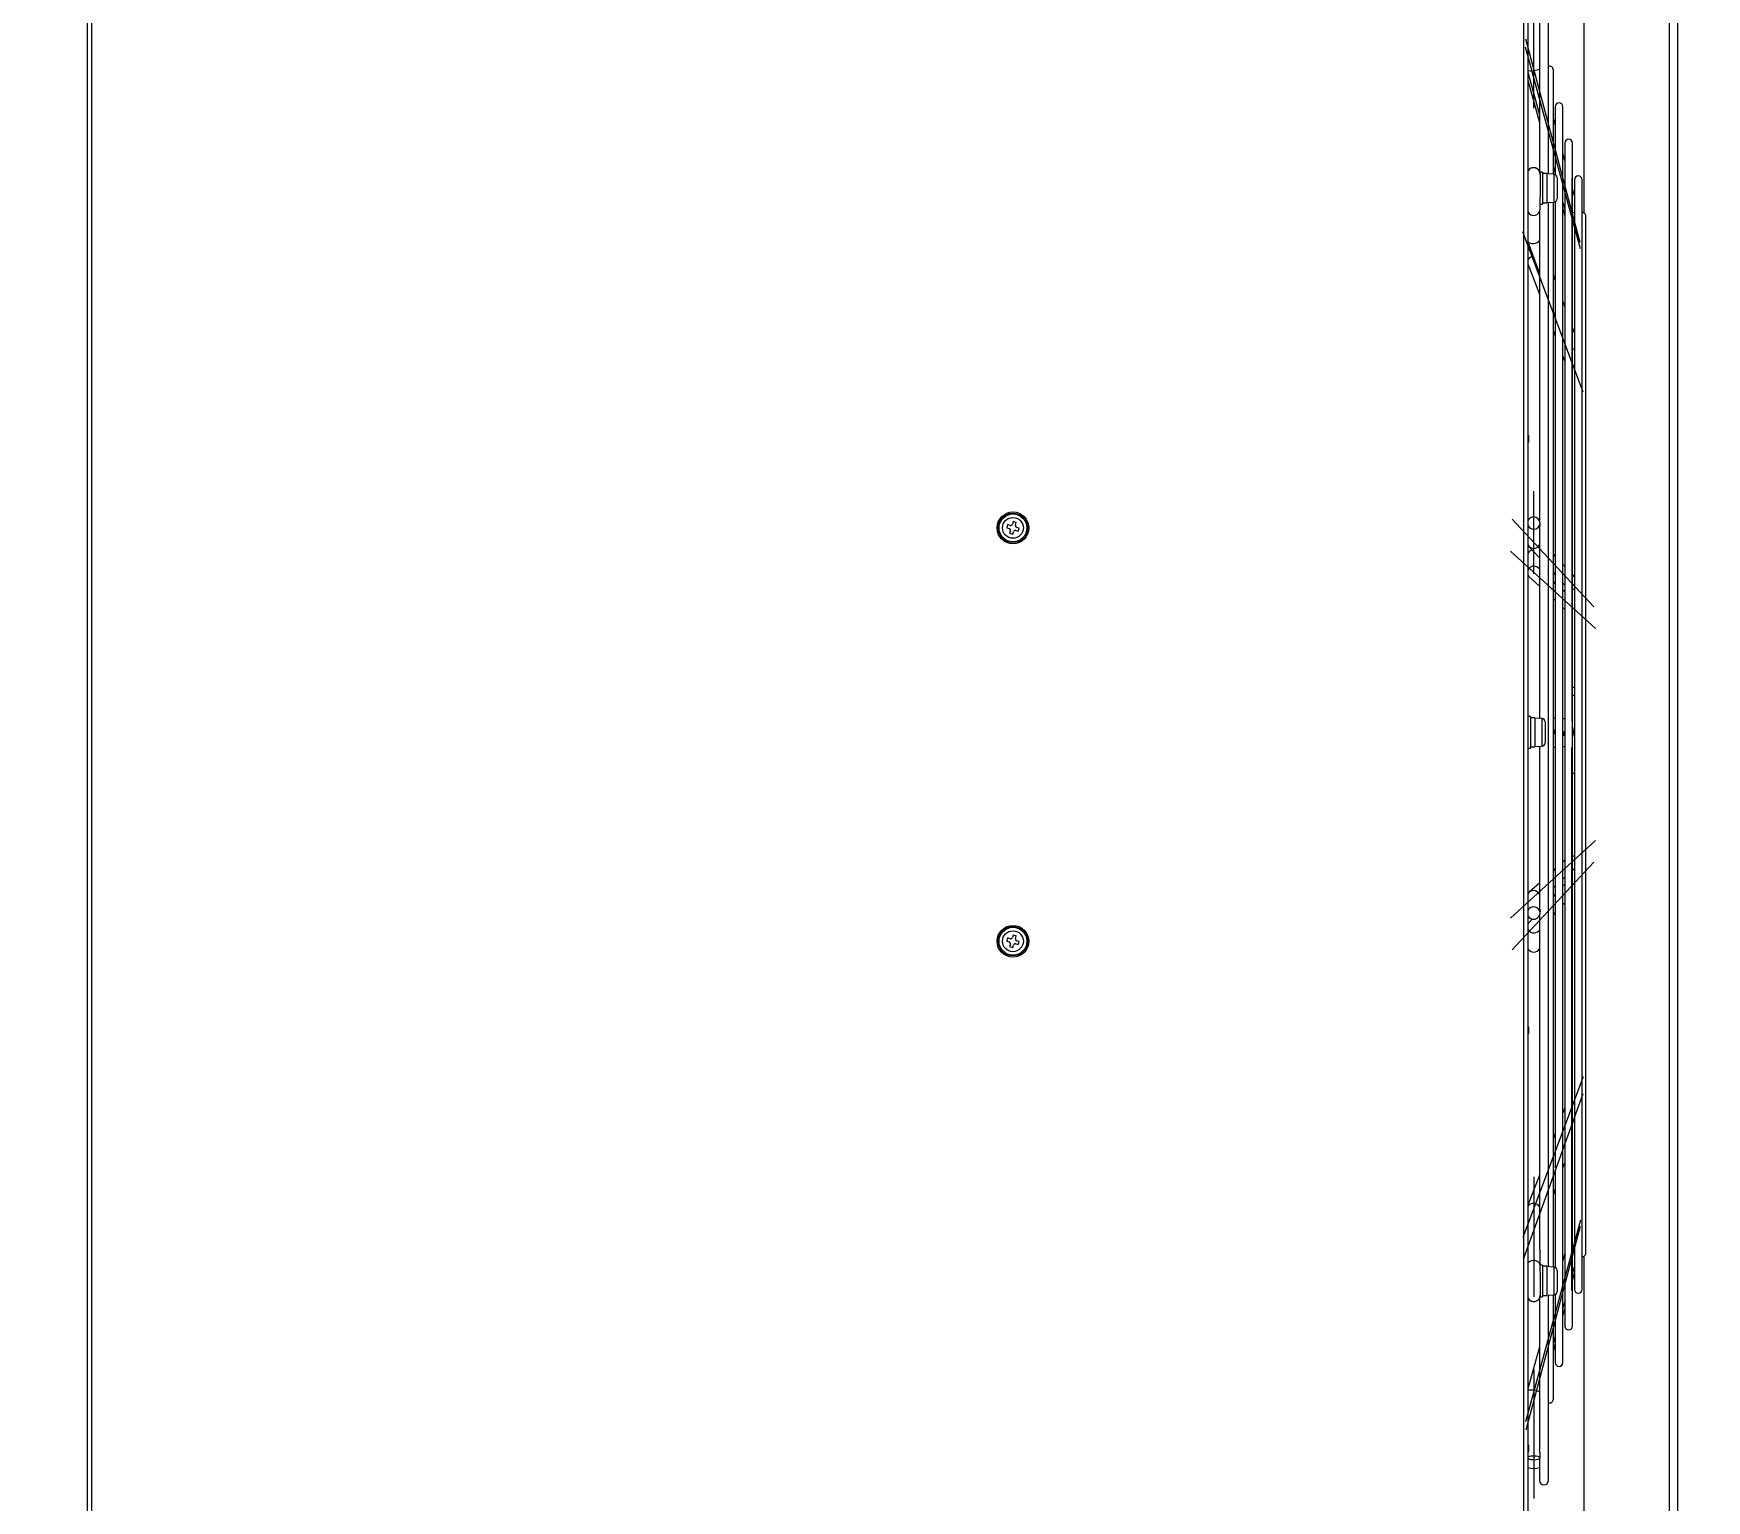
# Model space of a CAD drawing. Header units: millimetres. Extents: x 0 to 31017, y 0 to 21335.
# Drawn here: x 29735.9 to 29788.5, y 5789.8 to 5836 of the extents above; entities that cross this region are included whole.
import ezdxf
from ezdxf import colors
from ezdxf.entities.mleader import LeaderData, LeaderLine
from ezdxf.enums import TextEntityAlignment as Align
from ezdxf.math import Vec2, Vec3

# ---------------------------------------------------------------- set-up
doc = ezdxf.new("R2010")
doc.units = ezdxf.units.MM
doc.styles.get("Standard").update_dxf_attribs({"font": 'arial.ttf'})

# ---------------------------------------------------------------- blocks, each defined once
blk = doc.blocks.new('3F機組圖灰底')
at = {"color": 8, "linetype": 'Continuous', "lineweight": 15}
for p, q in [((109375.587, -43245.026), (109375.587, -43115.636)), ((109375.837, -43115.636), (109375.837, -43245.026)), ((109325.817, -43130.471), (109325.817, -43241.171)), ((109325.957, -43130.471), (109325.957, -43241.171)), ((109370.997, -43130.471), (109370.997, -43241.171)), ((109371.137, -43130.471), (109371.137, -43241.171)), ((109372.897, -43131.091), (109372.897, -43142.987)), ((109371.317, -43139.689), (109371.317, -43135.644)), ((109371.777, -43141.761), (109371.777, -43135.931)), ((109371.497, -43136.619), (109371.497, -43141.673)), ((109372.783, -43143.92), (109371.065, -43137.519)), ((109372.786, -43144.118), (109371.062, -43137.772)), ((109371.137, -43138.561), (109371.497, -43139.902)), ((109371.936, -43141.769), (109371.936, -43138.491)), ((109371.137, -43138.814), (109371.497, -43140.138)), ((109371.996, -43139.641), (109371.996, -43140.203)), ((109372.236, -43179.141), (109372.236, -43139.641)), ((109371.996, -43140.217), (109371.936, -43139.993)), ((109371.996, -43140.203), (109371.996, -43141.781)), ((109372.296, -43141.334), (109372.236, -43141.11)), ((109372.296, -43140.791), (109372.296, -43141.321)), ((109372.536, -43177.991), (109372.536, -43140.791)), ((109371.597, -43141.708), (109371.517, -43141.708)), ((109371.517, -43141.708), (109371.517, -43142.22)), ((109371.597, -43141.708), (109371.597, -43142.22)), ((109371.727, -43141.748), (109371.597, -43141.748)), ((109371.727, -43141.748), (109371.727, -43142.219)), ((109371.953, -43141.77), (109371.727, -43141.758)), ((109371.936, -43141.536), (109371.996, -43141.759)), ((109371.936, -43141.752), (109371.941, -43141.77)), ((109371.953, -43141.77), (109371.953, -43142.219)), ((109372.296, -43141.321), (109372.296, -43145.922)), ((109371.517, -43142.22), (109371.517, -43142.473)), ((109371.597, -43142.22), (109371.597, -43142.708)), ((109371.727, -43142.219), (109371.727, -43142.668)), ((109371.953, -43142.219), (109371.953, -43142.647)), ((109372.057, -43141.88), (109372.057, -43142.216)), ((109372.057, -43142.216), (109372.057, -43142.537)), ((109372.517, -43141.905), (109372.517, -43158.982)), ((109372.596, -43142.451), (109372.536, -43142.228)), ((109372.596, -43141.941), (109372.596, -43142.438)), ((109372.836, -43176.841), (109372.836, -43141.941)), ((109371.517, -43142.863), (109371.517, -43142.482)), ((109371.517, -43142.708), (109371.597, -43142.708)), ((109371.597, -43142.668), (109371.727, -43142.668)), ((109371.727, -43142.658), (109371.953, -43142.647)), ((109371.777, -43176.127), (109371.777, -43142.656)), ((109371.936, -43176.135), (109371.936, -43142.648)), ((109371.996, -43142.636), (109371.996, -43145.121)), ((109372.236, -43142.653), (109372.296, -43142.876)), ((109372.236, -43142.856), (109372.296, -43143.077)), ((109372.596, -43142.438), (109372.596, -43146.751)), ((109371.497, -43142.951), (109371.497, -43152.656)), ((109372.957, -43175.691), (109372.957, -43143.091)), ((109372.877, -43148.627), (109370.971, -43143.578)), ((109371.137, -43143.895), (109371.497, -43144.893)), ((109371.137, -43144.586), (109371.497, -43145.539)), ((109371.996, -43145.096), (109371.936, -43144.93)), ((109371.996, -43145.121), (109371.996, -43153.853)), ((109372.296, -43145.928), (109372.236, -43145.761)), ((109372.296, -43145.922), (109372.296, -43154.17)), ((109371.936, -43146.108), (109371.996, -43146.275)), ((109371.936, -43146.701), (109371.996, -43146.86)), ((109372.236, -43146.94), (109372.296, -43147.106)), ((109372.596, -43146.759), (109372.536, -43146.593)), ((109372.596, -43146.751), (109372.596, -43146.8)), ((109372.596, -43146.8), (109372.596, -43154.495)), ((109372.236, -43147.495), (109372.296, -43147.654)), ((109371.154, -43149.992), (109371.154, -43150.192)), ((109371.317, -43154.337), (109371.317, -43151.739)), ((109354.77, -43152.788), (109354.741, -43152.884)), ((109354.847, -43152.811), (109354.77, -43152.788)), ((109354.945, -43152.695), (109354.922, -43152.771)), ((109355.041, -43152.724), (109354.945, -43152.695)), ((109355.017, -43152.801), (109355.041, -43152.724)), ((109373.205, -43155.375), (109370.643, -43152.619)), ((109371.517, -43152.787), (109371.517, -43152.739)), ((109354.741, -43152.884), (109354.818, -43152.907)), ((109354.857, -43152.982), (109354.834, -43153.058)), ((109354.834, -43153.058), (109354.93, -43153.088)), ((109354.93, -43153.088), (109354.953, -43153.011)), ((109355.028, -43152.971), (109355.105, -43152.995)), ((109355.134, -43152.899), (109355.057, -43152.876)), ((109355.105, -43152.995), (109355.134, -43152.899)), ((109371.497, -43152.888), (109371.497, -43158.879)), ((109373.264, -43156.056), (109370.584, -43153.623)), ((109371.166, -43153.476), (109371.497, -43153.832)), ((109371.996, -43153.781), (109371.936, -43153.716)), ((109371.996, -43153.853), (109371.996, -43164.07)), ((109371.178, -43154.433), (109371.497, -43154.722)), ((109371.497, -43154.182), (109371.456, -43154.145)), ((109371.936, -43154.304), (109371.996, -43154.369)), ((109372.296, -43154.104), (109372.236, -43154.039)), ((109372.296, -43154.17), (109372.296, -43163.794)), ((109372.596, -43154.426), (109372.536, -43154.362)), ((109371.996, -43154.635), (109371.936, -43154.58)), ((109372.236, -43154.627), (109372.296, -43154.691)), ((109372.296, -43154.907), (109372.236, -43154.853)), ((109372.596, -43154.495), (109372.596, -43163.524)), ((109371.936, -43155.121), (109371.996, -43155.175)), ((109372.236, -43155.393), (109372.296, -43155.447)), ((109371.217, -43158.821), (109371.137, -43158.821)), ((109371.217, -43158.821), (109371.217, -43159.369)), ((109371.347, -43158.861), (109371.217, -43158.861)), ((109371.347, -43158.861), (109371.347, -43159.366)), ((109371.573, -43158.883), (109371.347, -43158.871)), ((109371.573, -43158.883), (109371.573, -43159.363)), ((109371.677, -43158.993), (109371.677, -43159.353)), ((109371.217, -43159.369), (109371.217, -43159.821)), ((109371.347, -43159.366), (109371.347, -43159.781)), ((109371.573, -43159.363), (109371.573, -43159.759)), ((109371.677, -43159.353), (109371.677, -43159.65)), ((109371.955, -43159.278), (109371.936, -43159.275)), ((109371.936, -43159.323), (109371.946, -43159.325)), ((109371.946, -43159.325), (109371.941, -43159.349)), ((109371.955, -43159.278), (109371.96, -43159.255)), ((109372.24, -43159.384), (109372.236, -43159.403)), ((109372.24, -43159.384), (109372.273, -43159.391)), ((109372.249, -43159.337), (109372.254, -43159.314)), ((109372.282, -43159.344), (109372.249, -43159.337)), ((109372.273, -43159.391), (109372.282, -43159.344)), ((109372.273, -43159.391), (109372.29, -43159.417)), ((109372.282, -43159.344), (109372.296, -43159.335)), ((109371.137, -43159.821), (109371.217, -43159.821)), ((109371.217, -43159.781), (109371.347, -43159.781)), ((109371.347, -43159.771), (109371.573, -43159.759)), ((109371.497, -43159.763), (109371.497, -43164.866)), ((109372.517, -43176.878), (109372.517, -43159.8)), ((109373.264, -43162.726), (109370.584, -43165.16)), ((109372.296, -43163.335), (109372.236, -43163.389)), ((109373.205, -43163.407), (109370.643, -43166.163)), ((109371.996, -43163.607), (109371.936, -43163.662)), ((109372.236, -43163.93), (109372.296, -43163.875)), ((109372.296, -43163.794), (109372.296, -43172.258)), ((109372.536, -43163.657), (109372.596, -43163.603)), ((109372.596, -43163.524), (109372.596, -43171.437)), ((109371.497, -43164.06), (109371.178, -43164.35)), ((109371.936, -43164.202), (109371.996, -43164.148)), ((109371.996, -43164.414), (109371.936, -43164.478)), ((109371.996, -43164.07), (109371.996, -43173.012)), ((109372.296, -43164.091), (109372.236, -43164.156)), ((109371.517, -43165.004), (109371.517, -43164.964)), ((109372.236, -43164.743), (109372.296, -43164.679)), ((109371.272, -43165.193), (109371.166, -43165.307)), ((109371.497, -43165.089), (109371.497, -43175.537)), ((109371.936, -43165.066), (109371.996, -43165.001)), ((109354.77, -43165.788), (109354.741, -43165.884)), ((109354.741, -43165.884), (109354.818, -43165.907)), ((109354.847, -43165.811), (109354.77, -43165.788)), ((109354.857, -43165.982), (109354.834, -43166.058)), ((109354.945, -43165.695), (109354.922, -43165.771)), ((109354.93, -43166.088), (109354.953, -43166.011)), ((109355.041, -43165.724), (109354.945, -43165.695)), ((109355.017, -43165.801), (109355.041, -43165.724)), ((109355.028, -43165.971), (109355.105, -43165.995)), ((109355.134, -43165.899), (109355.057, -43165.876)), ((109355.105, -43165.995), (109355.134, -43165.899)), ((109371.469, -43165.569), (109371.497, -43165.538)), ((109354.834, -43166.058), (109354.93, -43166.088)), ((109371.154, -43168.59), (109371.154, -43168.79)), ((109372.877, -43170.155), (109370.971, -43175.204)), ((109372.863, -43170.693), (109370.984, -43175.9)), ((109372.296, -43171.128), (109372.236, -43171.287)), ((109372.536, -43171.625), (109372.596, -43171.466)), ((109372.596, -43171.437), (109372.596, -43176.139)), ((109371.996, -43171.923), (109371.936, -43172.081)), ((109372.236, -43172.419), (109372.296, -43172.26)), ((109372.296, -43172.258), (109372.296, -43177.991)), ((109372.236, -43173.021), (109372.296, -43172.855)), ((109371.497, -43173.243), (109371.137, -43174.196)), ((109371.317, -43173.304), (109371.317, -43177.074)), ((109371.996, -43173.06), (109371.996, -43176.147)), ((109371.936, -43173.853), (109371.996, -43173.686)), ((109372.786, -43174.665), (109371.062, -43181.01)), ((109372.783, -43174.863), (109371.065, -43181.263)), ((109371.517, -43176.074), (109371.517, -43175.648)), ((109372.296, -43175.706), (109372.236, -43175.927)), ((109372.897, -43175.795), (109372.897, -43195.787)), ((109371.597, -43176.074), (109371.517, -43176.074)), ((109371.517, -43176.3), (109371.517, -43176.074)), ((109371.517, -43176.3), (109371.517, -43177.074)), ((109371.597, -43176.074), (109371.597, -43177.074)), ((109371.727, -43176.114), (109371.597, -43176.114)), ((109371.727, -43176.114), (109371.727, -43177.034)), ((109371.953, -43176.136), (109371.727, -43176.124)), ((109371.953, -43176.136), (109371.953, -43177.012)), ((109372.057, -43176.246), (109372.057, -43176.902)), ((109372.536, -43176.348), (109372.596, -43176.127)), ((109372.536, -43176.555), (109372.596, -43176.331)), ((109372.596, -43176.139), (109372.596, -43176.841)), ((109371.517, -43177.074), (109371.597, -43177.074)), ((109371.597, -43177.034), (109371.727, -43177.034)), ((109371.727, -43177.024), (109371.953, -43177.012)), ((109371.777, -43182.851), (109371.777, -43177.021)), ((109371.936, -43180.291), (109371.936, -43177.013)), ((109371.941, -43177.013), (109371.936, -43177.03)), ((109371.996, -43177.001), (109371.996, -43179.141)), ((109371.497, -43177.106), (109371.497, -43181.884)), ((109372.236, -43177.452), (109372.296, -43177.231)), ((109372.236, -43177.672), (109372.296, -43177.449)), ((109371.497, -43178.644), (109371.137, -43179.969)), ((109371.936, -43178.555), (109371.996, -43178.335)), ((109371.936, -43178.789), (109371.996, -43178.566)), ((109371.317, -43179.347), (109371.317, -43183.417)), ((109371.154, -43181.741), (109371.154, -43181.941)), ((109371.497, -43182.163), (109371.497, -43182.851)), ((109371.517, -43182.139), (109371.517, -43181.977))]:
    blk.add_line(p, q, dxfattribs=at)
at = {"color": 8, "linetype": 'Continuous', "lineweight": 15, "flags": 128}
for points in [[(109371.317, -43152.931), (109371.394, -43152.917), (109371.459, -43152.875), (109371.502, -43152.813), (109371.517, -43152.739), (109371.502, -43152.666), (109371.459, -43152.604), (109371.394, -43152.562), (109371.317, -43152.547), (109371.241, -43152.562), (109371.176, -43152.604), (109371.137, -43152.656)], [(109371.499, -43152.892), (109371.498, -43152.892), (109371.498, -43152.886), (109371.501, -43152.874), (109371.506, -43152.857), (109371.512, -43152.835), (109371.516, -43152.808), (109371.517, -43152.787)], [(109372.536, -43157.912), (109372.578, -43157.904), (109372.596, -43157.898)], [(109372.596, -43158.161), (109372.578, -43158.167), (109372.536, -43158.175)], [(109371.941, -43159.349), (109371.973, -43159.362), (109371.996, -43159.382)], [(109371.996, -43159.253), (109371.983, -43159.256), (109371.96, -43159.255)], [(109372.596, -43160.622), (109372.578, -43160.615), (109372.536, -43160.607)], [(109371.499, -43164.862), (109371.498, -43164.862), (109371.498, -43164.868), (109371.502, -43164.88), (109371.507, -43164.897), (109371.512, -43164.919), (109371.517, -43164.947), (109371.517, -43164.964)], [(109371.517, -43176.074), (109371.502, -43176.019), (109371.459, -43175.972), (109371.394, -43175.941), (109371.317, -43175.93), (109371.241, -43175.941), (109371.176, -43175.972), (109371.137, -43176.011)], [(109371.317, -43182.195), (109371.394, -43182.19), (109371.459, -43182.178), (109371.502, -43182.16), (109371.517, -43182.139), (109371.502, -43182.117), (109371.459, -43182.099), (109371.394, -43182.087), (109371.317, -43182.082), (109371.241, -43182.087), (109371.176, -43182.099), (109371.137, -43182.114)]]:
    blk.add_lwpolyline(points, dxfattribs=at)
at = {"color": 8, "linetype": 'Continuous', "lineweight": 15}
for centre, radius in [((109354.937, -43152.891), 0.5), ((109354.937, -43152.891), 0.46), ((109354.937, -43152.891), 0.45), ((109354.937, -43152.891), 0.438), ((109354.937, -43152.891), 0.328), ((109354.937, -43165.891), 0.5), ((109354.937, -43165.891), 0.46), ((109354.937, -43165.891), 0.45), ((109354.937, -43165.891), 0.438), ((109354.937, -43165.891), 0.328)]:
    blk.add_circle(centre, radius, dxfattribs=at)
for centre, radius, start, end in [((109371.816, -43138.491), 0.12, 0, 108.7601), ((109372.116, -43139.641), 0.12, 0, 180), ((109372.416, -43140.791), 0.12, 0, 180), ((109371.317, -43141.761), 0.2, 25.8449, 154.1551), ((109371.317, -43141.763), 0.2, 0, 154.1551), ((109371.947, -43141.88), 0.11, 0, 87), ((109372.716, -43141.941), 0.12, 0, 180), ((109371.317, -43142.863), 0.2, 205.8449, 0), ((109371.947, -43142.537), 0.11, 273, 0), ((109372.837, -43143.091), 0.12, 0, 90.6719), ((109370.792, -43150.092), 0.375, 15.466, 23.0739), ((109370.792, -43150.092), 0.375, 336.9261, 344.534), ((109354.864, -43152.754), 0.06, 253.0162, 343.0162), ((109355.075, -43152.818), 0.06, 163.0162, 253.0162), ((109371.316, -43152.731), 0.201, 207.4088, 270.5323), ((109354.8, -43152.964), 0.06, 343.0162, 73.0162), ((109355.011, -43153.029), 0.06, 73.0162, 163.0162), ((109371.315, -43153.784), 0.199, 102.6867, 153.1339), ((109371.567, -43158.993), 0.11, 0, 87), ((109372.097, -43159.331), 0.47, 102.4601, 110.0854), ((109372.097, -43159.331), 0.47, 65.0051, 72.8498), ((109372.097, -43159.331), 0.47, 348.6774, 21.0646), ((109371.567, -43159.65), 0.11, 273, 0), ((109371.043, -43164.563), 5.387, 80.1985, 80.4544), ((109371.921, -43159.449), 0.126, 53.4935, 78.6774), ((109371.98, -43159.155), 0.126, 258.6774, 277.3814), ((109373.108, -43154.357), 5.126, 260.1928, 260.8195), ((109372.274, -43159.214), 0.126, 252.5162, 258.6774), ((109372.215, -43159.508), 0.126, 78.6774, 80.4445), ((109371.131, -43164.24), 5.053, 76.6744, 77.1647), ((109366.567, -43158.223), 5.847, 348.215, 348.487), ((109372.097, -43159.331), 0.47, 338.9354, 348.6774), ((109372.097, -43159.331), 0.47, 249.9146, 257.5399), ((109372.097, -43159.331), 0.47, 287.1502, 294.9949), ((109371.317, -43165.01), 0.201, 1.6192, 153.2476), ((109371.317, -43164.999), 0.201, 206.5473, 358.5864), ((109354.8, -43165.964), 0.06, 343.0162, 73.0162), ((109354.864, -43165.754), 0.06, 253.0162, 343.0162), ((109355.011, -43166.029), 0.06, 73.0162, 163.0162), ((109355.075, -43165.818), 0.06, 163.0162, 253.0162), ((109371.317, -43166.033), 0.203, 207.5415, 332.4585), ((109370.792, -43168.69), 0.375, 15.466, 23.0739), ((109370.792, -43168.69), 0.375, 336.9261, 344.534), ((109373.038, -43175.344), 1.551, 186.9128, 191.3248), ((109372.837, -43175.691), 0.12, 269.3281, 0), ((109371.947, -43176.246), 0.11, 0, 87), ((109371.317, -43177.022), 0.2, 205.8449, 0), ((109371.947, -43176.902), 0.11, 273, 0), ((109372.716, -43176.841), 0.12, 180, 0), ((109372.416, -43177.991), 0.12, 180, 0), ((109372.116, -43179.141), 0.12, 180, 0), ((109371.816, -43180.291), 0.12, 251.2399, 0), ((109370.792, -43181.841), 0.375, 15.466, 23.0739), ((109370.792, -43181.841), 0.375, 336.9261, 344.534), ((109371.296, -43181.791), 0.404, 246.9533, 273.0931), ((109368.988, -43182.435), 2.571, 10.2497, 12.4701), ((109371.317, -43181.922), 0.546, 250.7392, 289.2608), ((109371.637, -43182.851), 0.14, 180, 0)]:
    blk.add_arc(centre, radius, start, end, dxfattribs=at)
for centre, major_axis, ratio, start_param, end_param in [((109371.317, -43138.461), (-0.2, -0.026), 0.233007, 0.42035, 2.659786), ((109371.317, -43138.714), (-0.2, -0.027), 0.276129, 5.484883, 5.795267), ((109372.517, -43142.93), (-0.2, -0.026), 0.233007, 1.633164, 1.94391), ((109371.317, -43143.805), (-0.199, -0.035), 0.679854, 0.33273, 2.572165), ((109371.317, -43144.496), (-0.198, -0.036), 0.711459, 4.656348, 5.702984), ((109372.517, -43147.13), (-0.199, -0.035), 0.679854, 1.545543, 1.856289), ((109371.317, -43153.345), (-0.187, -0.074), 0.946414, 0.09502, 2.334456), ((109371.317, -43154.289), (-0.184, -0.082), 0.958653, 3.543005, 5.430694), ((109371.317, -43154.289), (-0.184, -0.082), 0.958653, 0.049666, 0.401413), ((109372.517, -43154.636), (-0.187, -0.074), 0.946414, 1.307834, 1.61858), ((109372.517, -43163.404), (-0.184, 0.082), 0.958653, 4.70996, 5.020706), ((109371.317, -43164.494), (-0.184, 0.082), 0.958653, 3.994084, 6.23352), ((109371.317, -43165.438), (-0.187, 0.074), 0.946414, 5.927127, 6.188165), ((109371.317, -43165.438), (-0.187, 0.074), 0.946414, 0.807137, 2.785534), ((109372.517, -43171.108), (-0.198, 0.036), 0.711459, 4.43767, 4.748416), ((109371.317, -43174.286), (-0.198, 0.036), 0.711459, 3.721794, 5.96123), ((109372.517, -43175.654), (-0.2, 0.027), 0.276129, 4.345387, 4.656133), ((109371.317, -43180.069), (-0.2, 0.027), 0.276129, 3.629511, 5.868947)]:
    blk.add_ellipse(centre, major_axis=major_axis, ratio=ratio, start_param=start_param, end_param=end_param, dxfattribs=at)
blk = doc.blocks.new('_DetailCallout')
at = {"color": 0, "linetype": 'ByBlock', "lineweight": -2, "transparency": 16777216}
blk.add_line((8, 0), (-8, 0), dxfattribs=at)
blk.add_circle((0, 0), 8, dxfattribs=at)
at = {"color": 0, "transparency": 16777216}
for tag, p in [('視圖號碼', (0, 1)), ('圖紙號碼', (0, -6))]:
    blk.add_attdef(tag, text='', height=3, dxfattribs=at).set_placement(p, align=Align.CENTER)

msp = doc.modelspace()

# ---------------------------------------------------------------- block references
at = {"color": 30}
msp.add_blockref('3F機組圖灰底', (-79588.225, 48973.327), dxfattribs=at)

# ---------------------------------------------------------------- leaders
at = {"color": 54}
ml = msp.add_multileader_block('Standard', dxfattribs=at)
ml.set_content('_DetailCallout', color=54, scale=15)
ml.set_attribute('視圖號碼', '冷藏庫', width=0)
ml.set_attribute('圖紙號碼', 'A機', width=0)
ml.set_leader_properties()
ml.build(insert=Vec2(0, 0))
ml.multileader.update_dxf_attribs({"leader_type": 0})
ctx = ml.context
ctx.base_point, ctx.plane_origin = Vec3(29838.443, 5795.864), Vec3(29958.443, 5795.864)
notes = []
notes.append((ctx, [(0, (0, 0, 0), (0, 0), (1, 0), 1, [])]))
ctx.block.insert = Vec3(29958.443, 5795.864)
for ctx, leaders in notes:
    for number, flags, end, landing, length, lines in leaders:
        leader = LeaderData()
        leader.index, (leader.has_last_leader_line, leader.has_dogleg_vector, leader.attachment_direction) = number, flags
        leader.last_leader_point, leader.dogleg_vector, leader.dogleg_length = Vec3(end), Vec3(landing), length
        for number, points, colour, breaks in lines:
            line = LeaderLine()
            line.index, line.vertices, line.color, line.breaks = number, Vec3.list(points), colors.encode_raw_color(colour), breaks
            leader.lines.append(line)
        ctx.leaders.append(leader)

doc.saveas('drawing.dxf')
